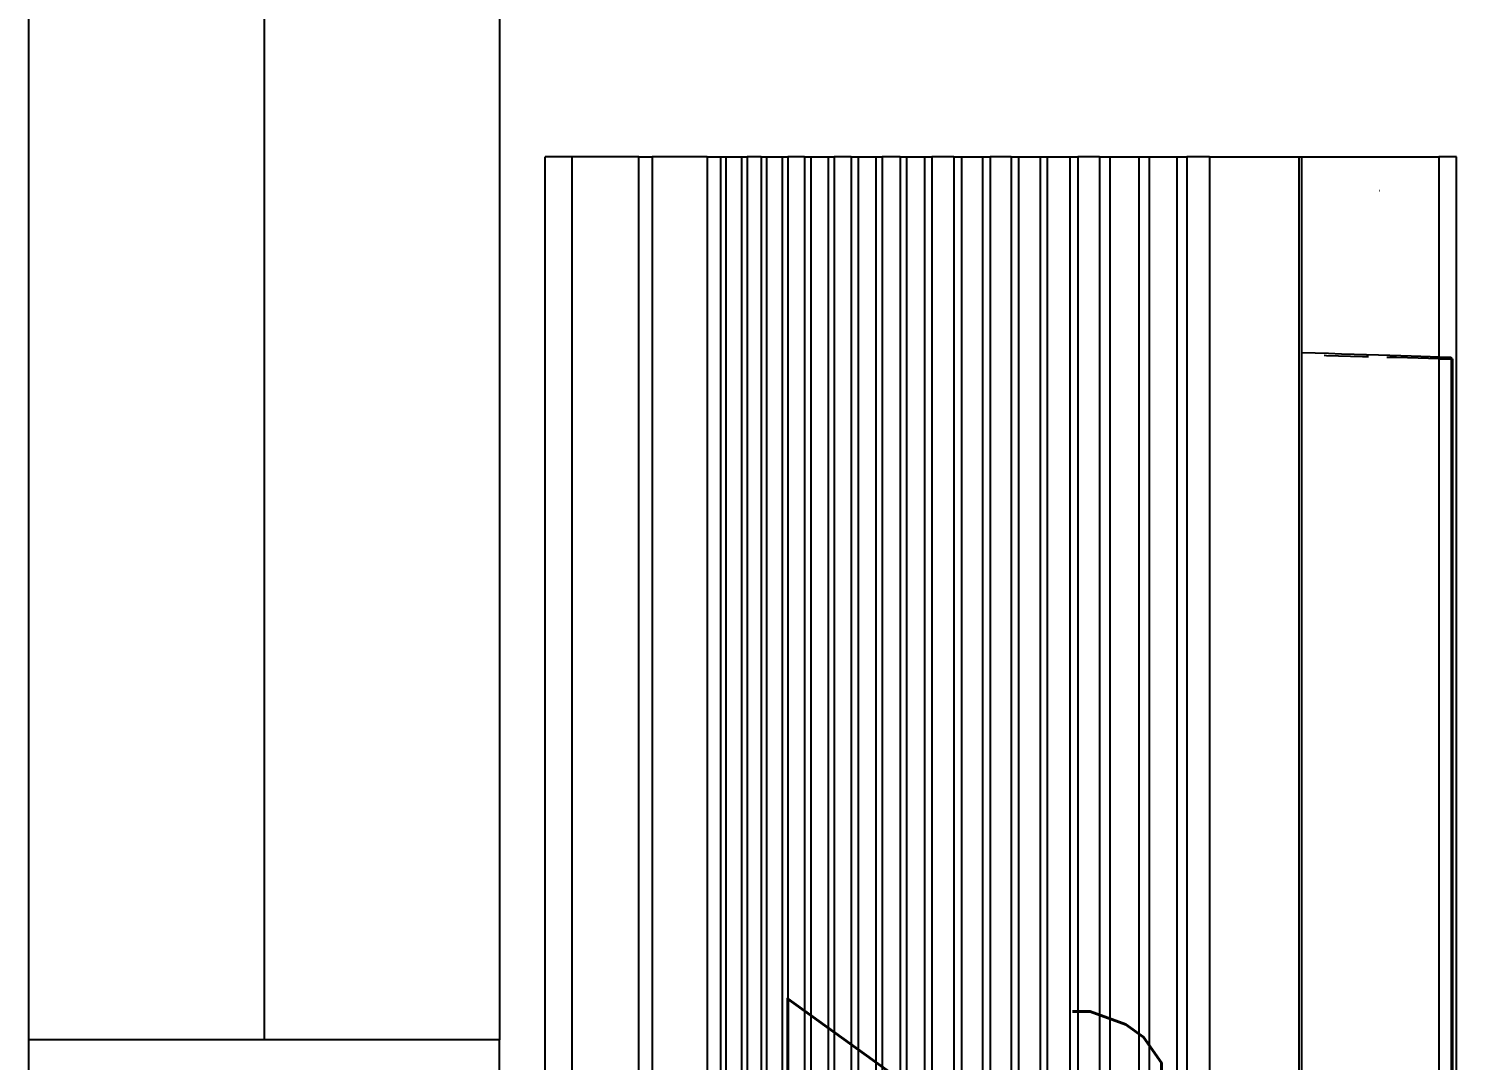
# Model space of a CAD drawing. Header units: inches. Extents: x -106706990 to 300603, y -86718466 to 1728185.
# Drawn here: x 51831.9 to 52286.5, y 29358.9 to 29687.4 of the extents above; entities that cross this region are included whole.
import ezdxf
from ezdxf.enums import TextEntityAlignment as Align

# ---------------------------------------------------------------- set-up
doc = ezdxf.new("R2010")
doc.units = ezdxf.units.IN
doc.header["$MEASUREMENT"] = 0
for name, color, linetype in [('A-ROOMSYM', 3, 'Continuous'), ('A-WIN', 9, 'Continuous'), ('Edges', 7, 'Continuous')]:
    doc.layers.add(name, color=color, linetype=linetype)
doc.styles.add('style1', font='romans.shx', dxfattribs={"height": 750})

# ---------------------------------------------------------------- blocks, each defined once
blk = doc.blocks.new('A$C04C40081')
at = {"layer": 'A-WIN', "color": 8}
for p, q in [((850, 150), (50, 150)), ((850, 75), (50, 75)), ((850, 0), (50, 0))]:
    blk.add_line(p, q, dxfattribs=at)
at = {"layer": 'A-WIN', "color": 8, "linetype": 'Continuous'}
blk.add_lwpolyline([(50, 150), (0, 150), (0, 0), (50, 0)], close=True, dxfattribs=at)
blk = doc.blocks.new('air con')
at = {"layer": 'Edges'}
for p, q in [((71.402, 41.898), (152.402, 41.898)), ((152.402, 41.095), (152.402, 41.898)), ((71.402, 41.095), (152.402, 41.095)), ((152.402, 39.122), (152.402, 41.095)), ((71.402, 39.122), (152.402, 39.122)), ((152.402, 39.122), (152.402, 38.724)), ((152.402, 38.724), (71.402, 38.724)), ((152.402, 37.092), (152.402, 38.724)), ((152.402, 37.092), (71.402, 37.092)), ((152.402, 37.092), (152.402, 36.701)), ((152.402, 36.701), (71.402, 36.701)), ((152.402, 36.542), (71.402, 36.542)), ((152.402, 36.701), (152.402, 36.542)), ((152.402, 36.542), (152.402, 36.078)), ((152.402, 36.078), (71.402, 36.078)), ((152.402, 36.078), (152.402, 35.914)), ((152.402, 35.914), (71.402, 35.914)), ((152.402, 35.493), (152.402, 35.914)), ((152.402, 35.493), (71.402, 35.493)), ((152.402, 35.34), (71.402, 35.34)), ((152.402, 35.493), (152.402, 35.34)), ((152.402, 35.34), (152.402, 34.877)), ((152.402, 34.877), (71.402, 34.877)), ((152.402, 34.709), (71.402, 34.709)), ((152.402, 34.877), (152.402, 34.709)), ((152.402, 34.207), (152.402, 34.709)), ((152.402, 34.207), (71.402, 34.207)), ((152.402, 34.022), (71.402, 34.022)), ((152.402, 34.207), (152.402, 34.022)), ((152.402, 34.022), (152.402, 33.51)), ((152.402, 33.51), (71.402, 33.51)), ((152.402, 33.51), (152.402, 33.335)), ((152.402, 33.335), (71.402, 33.335)), ((152.402, 32.826), (152.402, 33.335)), ((152.402, 32.826), (71.402, 32.826)), ((152.402, 32.625), (71.402, 32.625)), ((152.402, 32.826), (152.402, 32.625)), ((152.402, 32.625), (152.402, 32.098)), ((152.402, 32.098), (71.402, 32.098)), ((152.402, 31.911), (71.402, 31.911)), ((152.402, 32.098), (152.402, 31.911)), ((152.402, 31.378), (152.402, 31.911)), ((152.402, 31.378), (71.402, 31.378)), ((152.402, 31.378), (152.402, 31.189)), ((152.402, 31.189), (71.402, 31.189)), ((152.402, 31.189), (152.402, 30.654)), ((152.402, 30.654), (71.402, 30.654)), ((152.402, 30.654), (152.402, 30.439)), ((152.402, 30.439), (71.402, 30.439)), ((152.402, 29.791), (152.402, 30.439)), ((152.402, 29.791), (71.402, 29.791)), ((152.402, 29.791), (152.402, 29.562)), ((152.402, 29.562), (71.402, 29.562)), ((152.402, 29.562), (152.402, 28.935)), ((152.402, 28.935), (71.402, 28.935)), ((152.402, 28.935), (152.402, 28.714)), ((152.402, 28.714), (71.402, 28.714)), ((152.402, 28.092), (152.402, 28.714)), ((152.402, 28.092), (71.402, 28.092)), ((152.402, 28.092), (152.402, 27.871)), ((152.402, 27.871), (71.402, 27.871)), ((152.402, 27.871), (152.402, 27.226)), ((152.402, 27.226), (71.402, 27.226)), ((152.402, 27.226), (152.402, 27.024)), ((152.402, 27.024), (71.402, 27.024)), ((152.402, 27.024), (152.402, 26.349)), ((152.402, 26.349), (71.402, 26.349)), ((152.402, 26.349), (152.402, 26.117)), ((152.402, 26.117), (71.402, 26.117)), ((152.402, 25.469), (152.402, 26.117)), ((152.402, 25.469), (71.402, 25.469)), ((152.402, 25.469), (152.402, 25.162)), ((152.402, 25.162), (71.402, 25.162)), ((152.402, 25.162), (152.402, 24.304)), ((152.402, 24.304), (71.402, 24.304)), ((152.402, 24.304), (152.402, 24.002)), ((152.402, 24.002), (71.402, 24.002)), ((152.402, 24.002), (152.402, 23.184)), ((152.402, 23.184), (71.402, 23.184)), ((152.402, 22.883), (71.402, 22.883)), ((152.402, 23.184), (152.402, 22.883)), ((152.402, 22.213), (152.402, 22.883)), ((152.402, 22.213), (71.402, 22.213)), ((152.402, 22.213), (152.402, 19.568)), ((152.402, 19.568), (71.402, 19.568)), ((152.402, 19.493), (71.402, 19.493)), ((146.588, 19.085), (146.601, 19.493)), ((152.402, 19.568), (152.402, 19.493)), ((152.402, 19.493), (152.402, 15.42)), ((146.575, 18.687), (146.588, 19.085)), ((146.504, 18.391), (146.514, 18.752)), ((146.514, 18.752), (146.516, 18.813)), ((146.562, 18.299), (146.575, 18.687)), ((146.494, 18.035), (146.504, 18.391)), ((146.55, 17.923), (146.562, 18.299)), ((146.484, 17.685), (146.494, 18.035)), ((146.538, 17.558), (146.55, 17.923)), ((146.479, 17.503), (146.484, 17.685)), ((146.527, 17.206), (146.538, 17.558)), ((146.456, 16.673), (146.464, 16.956)), ((146.516, 16.869), (146.527, 17.206)), ((151.402, 17.184), (151.402, 17.175)), ((146.447, 16.349), (146.456, 16.673)), ((146.495, 16.239), (146.505, 16.546)), ((146.505, 16.546), (146.516, 16.869)), ((146.438, 16.032), (146.447, 16.349)), ((146.486, 15.948), (146.495, 16.239)), ((146.421, 15.42), (146.429, 15.722)), ((146.429, 15.722), (146.438, 16.032)), ((146.468, 15.42), (146.477, 15.675)), ((146.477, 15.675), (146.486, 15.948)), ((146.421, 15.42), (76.921, 15.42)), ((146.468, 15.42), (146.421, 15.42)), ((146.421, 15.42), (146.421, 15.051)), ((152.402, 15.42), (146.468, 15.42)), ((146.468, 15.42), (146.468, 15.051)), ((152.402, 14.898), (152.402, 15.42)), ((71.402, 14.898), (152.402, 14.898)), ((146.421, 15.051), (76.921, 15.051)), ((146.421, 15.012), (76.921, 15.012)), ((146.468, 15.051), (146.421, 15.051)), ((146.421, 15.051), (146.421, 15.012))]:
    blk.add_line(p, q, dxfattribs=at)

msp = doc.modelspace()

# ---------------------------------------------------------------- block references
at = {"xscale": 10.74849191040555, "yscale": 10.74849191040555, "zscale": 10.74849191040555, "rotation": 90.00000000000091}
msp.add_blockref('air con', (52446.66, 28008.45), dxfattribs=at)
at = {"layer": 'A-WIN', "color": 8, "rotation": 90}
msp.add_blockref('A$C04C40081', (51981.85, 29315.42), dxfattribs=at)

# ---------------------------------------------------------------- texts
at = {"layer": 'A-ROOMSYM', "color": 8, "style": 'style1', "width": 0.8}
msp.add_text('2.5hp', height=118.987, rotation=270, dxfattribs=at).set_placement((52073.59, 29211.23), align=Align.CENTER)

doc.saveas('drawing.dxf')
